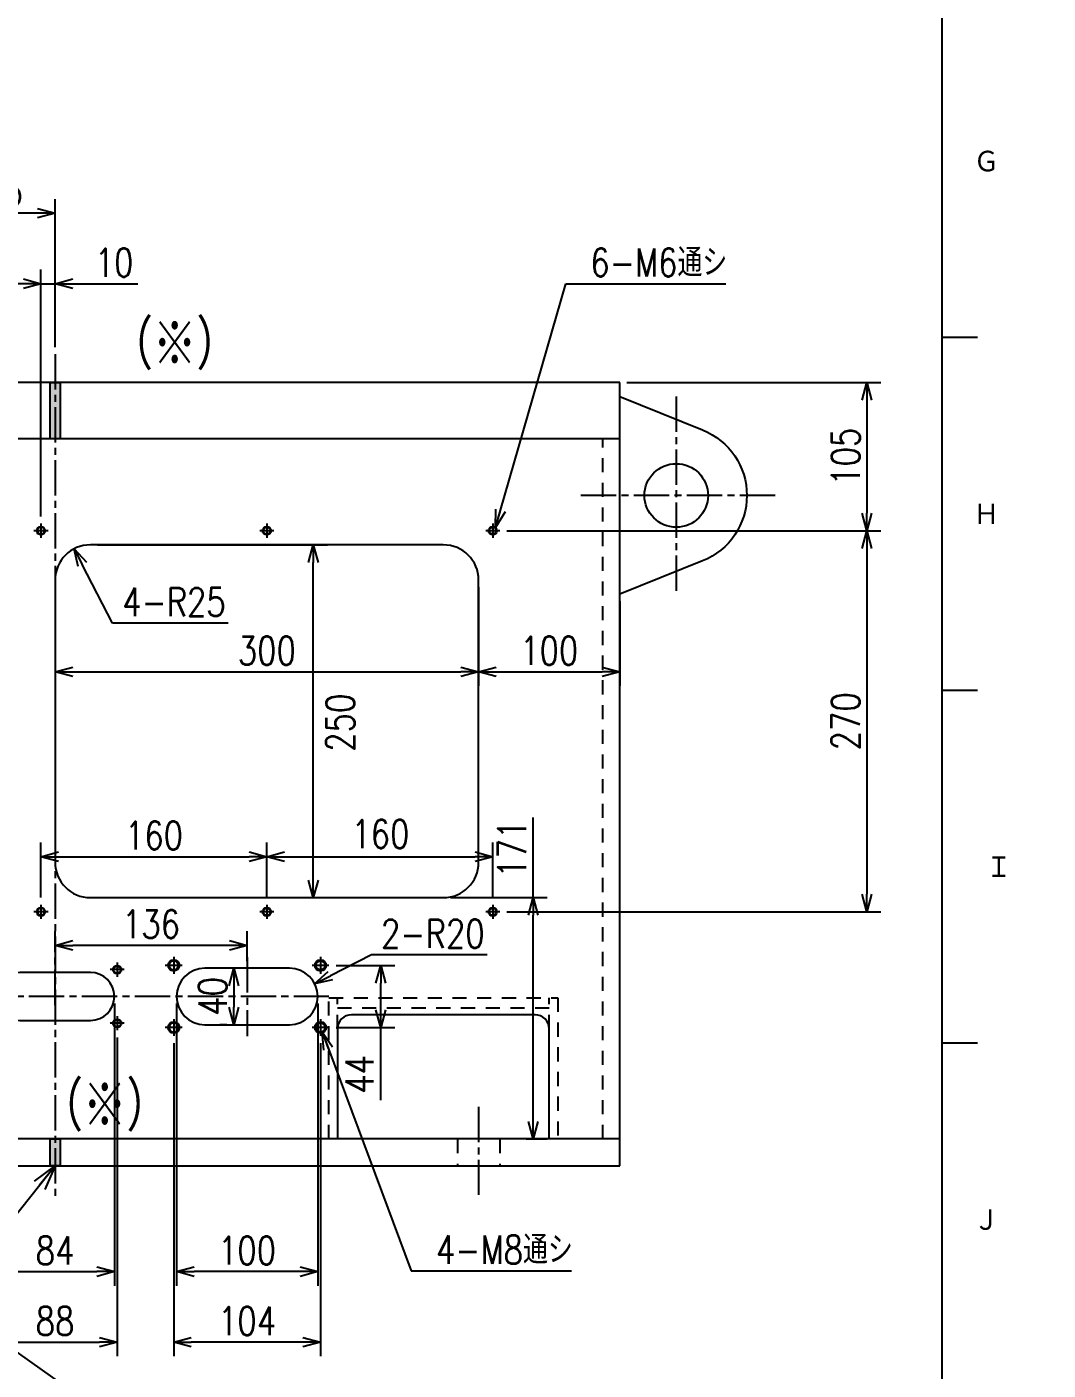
# Model space of a CAD drawing. Extents: x 0 to 4205, y 0 to 5940.
# Drawn here: x 3482 to 4205, y 3473 to 4425 of the extents above; entities that cross this region are included whole.
import ezdxf
from ezdxf.enums import TextEntityAlignment as Align

# ---------------------------------------------------------------- set-up
doc = ezdxf.new("R2010")
doc.units = 0
doc.header["$LTSCALE"] = 5
doc.linetypes.add('GEN3A', pattern=[3.5, 2, -1.5])
doc.linetypes.add('GEN7A', pattern=[7.5, 5, -0.75, 1, -0.75])
doc.layers.get('0').update_dxf_attribs({"linetype": 'CONTINUOUS'})
doc.layers.get('DEFPOINTS').update_dxf_attribs({"linetype": 'CONTINUOUS'})
for name, color, linetype in [('2', 5, 'CONTINUOUS'), ('3A', 6, 'GEN3A'), ('4', 3, 'CONTINUOUS'), ('5', 3, 'CONTINUOUS'), ('6', 52, 'CONTINUOUS'), ('7A', 4, 'GEN7A'), ('8', 1, 'CONTINUOUS'), ('RAHM2', 1, 'CONTINUOUS')]:
    doc.layers.add(name, color=color, linetype=linetype)
doc.styles.add('DIMENSION', font='monotxt.shx', dxfattribs={"bigfont": 'bigfont.shx'})
doc.styles.get("Standard").update_dxf_attribs({"font": 'romans.shx', "width": 0.8, "bigfont": 'extfont.shx'})
doc.dimstyles.new('GEN-ISO', dxfattribs={"dimscale": 5, "dimtxt": 4, "dimasz": 2.5, "dimexe": 2, "dimexo": 1, "dimgap": 1, "dimtad": 3, "dimdec": 3, "dimrnd": 0.001, "dimdsep": 46, "dimtxsty": 'Standard', "dimblk": 'OPEN30', "dimcen": 0, "dimclrt": 52, "dimadec": 0, "dimazin": 0, "dimtp": 0.1, "dimtm": 0.1, "dimtfac": 0.6, "dimtdec": 3, "dimtmove": 2, "dimatfit": 3, "dimldrblk": 'OPEN30', "dimfxl": 1, "dimarcsym": 0})
doc.dimstyles.new('GEN-ISO$4', dxfattribs={"dimscale": 5, "dimtxt": 4, "dimasz": 2.5, "dimexe": 2, "dimexo": 1, "dimgap": 1, "dimtad": 1, "dimtoh": 1, "dimdec": 3, "dimrnd": 0.001, "dimdsep": 46, "dimtxsty": 'Standard', "dimblk": 'OPEN30', "dimcen": 0, "dimclrt": 52, "dimadec": 0, "dimazin": 0, "dimtp": 0.1, "dimtm": 0.1, "dimtfac": 0.6, "dimtdec": 3, "dimtofl": 0, "dimtmove": 0, "dimatfit": 2, "dimldrblk": 'OPEN30', "dimfxl": 1, "dimarcsym": 0})
doc.dimstyles.new('GEN-ISO$7', dxfattribs={"dimscale": 7.071, "dimtxt": 4, "dimasz": 2.5, "dimexe": 2, "dimexo": 1, "dimgap": 1, "dimtad": 3, "dimdec": 3, "dimrnd": 0.001, "dimdsep": 46, "dimtxsty": 'Standard', "dimblk": 'OPEN30', "dimcen": 0, "dimclrt": 52, "dimadec": 0, "dimazin": 0, "dimtp": 0.1, "dimtm": 0.1, "dimtfac": 0.6, "dimtdec": 3, "dimtmove": 0, "dimatfit": 3, "dimldrblk": 'OPEN30', "dimfxl": 1, "dimarcsym": 0})

# ---------------------------------------------------------------- blocks, each defined once
blk = doc.blocks.new('1A1ﾌﾞﾋﾝ')
at = {"layer": 'RAHM2', "color": 5, "linetype": 'Continuous'}
for p, q in [((826, 15), (826, 579)), ((831, 247), (826, 247)), ((831, 197), (826, 197)), ((831, 147), (826, 147))]:
    blk.add_line(p, q, dxfattribs=at)
for s, p in [('Ｇ', (830.43, 270.24)), ('Ｈ', (830.43, 220.24)), ('Ｉ', (832.19, 170.24)), ('Ｊ', (830.43, 120.24))]:
    blk.add_text(s, height=3.31, dxfattribs=at).set_placement(p)
at = {"layer": 'RAHM2', "color": 5, "linetype": 'Continuous', "width": 0.7}
for tag, p in [('HEADER3', (35, 566.01)), ('HEADER4', (54.75, 566)), ('HEADER15', (74.49, 566)), ('HEADER16', (94.43, 566))]:
    blk.add_attdef(tag, text='', height=6, dxfattribs=at).set_placement(p, align=Align.MIDDLE)
at = {"layer": 'RAHM2', "color": 7, "linetype": 'Continuous'}
blk.add_attdef('HEADER5', text='', height=2.5, dxfattribs=at).set_placement((63.69, 559.1), align=Align.BOTTOM_RIGHT)
for tag, height, width, p in [('HEADER1', 5, 0.9, (775.12, 45.15)), ('HEADER25', 3.2, 0.63, (46.91, 45.38)), ('HEADER23', 3.33, 0.8, (71.4, 45.2)), ('HEADER24', 3.5, 0.8, (92.57, 45.22)), ('HEADER7', 5, 0.8, (590.38, 40.8)), ('GEN-TITLE-SCA', 4, 0.85, (677.79, 40.85)), ('HEADER22', 3.2, 0.63, (46.91, 38.38)), ('HEADER21', 3.5, 0.8, (92.57, 38.22)), ('HEADER20', 3.33, 0.8, (71.4, 38.2)), ('HEADER2', 6, 0.9, (774.89, 36.68)), ('HEADER19', 3.2, 0.63, (46.91, 31.38)), ('HEADER17', 3.33, 0.8, (71.4, 31.2)), ('HEADER18', 3.5, 0.8, (92.57, 31.22)), ('HEADER11', 3.2, 0.63, (46.91, 24.38)), ('HEADER9', 3.33, 0.8, (71.4, 24.2)), ('HEADER10', 3.5, 0.8, (92.57, 24.22)), ('HEADER14', 3.31, 0.8, (542.54, 17.82))]:
    blk.add_attdef(tag, text='', height=height, dxfattribs=dict(at, width=width)).set_placement(p, align=Align.MIDDLE)
at = {"layer": 'RAHM2', "color": 7, "linetype": 'Continuous', "width": 0.8}
blk.add_attdef('GEN-TITLE-DAT', text='', height=3.5, dxfattribs=at).set_placement((691.35, 39.1), align=Align.BOTTOM_LEFT)
at = {"layer": 'RAHM2', "color": 5, "linetype": 'Continuous'}
blk.add_attdef('HEADER6', text='', height=5.8, dxfattribs=at).set_placement((623.09, 17.9), align=Align.BOTTOM_RIGHT)
at = {"layer": 'RAHM2', "color": 5, "linetype": 'Continuous', "style": 'DIMENSION', "width": 1.2}
for tag, p in [('HEADER13', (629.56, 16.75)), ('HEADER12', (663.26, 16.72)), ('GEN-TITLE-DWG', (732.79, 16.74))]:
    blk.add_attdef(tag, text='', height=7.02, dxfattribs=at).set_placement(p, align=Align.BOTTOM_LEFT)
at = {"layer": 'RAHM2', "color": 5, "linetype": 'Continuous', "style": 'DIMENSION'}
blk.add_attdef('HEADER8', text='', height=7.02, dxfattribs=at).set_placement((824.55, 16.71), align=Align.BOTTOM_RIGHT)
blk = doc.blocks.new('_Open30')
at = {"color": 0, "linetype": 'ByBlock', "lineweight": -2}
for p, q in [((-1, 0.268), (0, 0)), ((0, 0), (-1, -0.268)), ((0, 0), (-1, 0))]:
    blk.add_line(p, q, dxfattribs=at)
blk = doc.blocks.new('*D328')
at = {"layer": '5', "color": 0, "lineweight": -2, "transparency": 16777216}
for p, q in [((3906.57, 4173.15), (4086.57, 4173.15)), ((4076.57, 4160.65), (4076.57, 4080.65)), ((3821.57, 4068.15), (4086.57, 4068.15))]:
    blk.add_line(p, q, dxfattribs=at)
at = {"layer": 'DEFPOINTS', "color": 0, "transparency": 16777216}
for p in [(3901.57, 4173.15), (3816.57, 4068.15), (4076.57, 4068.15)]:
    blk.add_point(p, dxfattribs=at)
at = {"layer": '5', "color": 0, "lineweight": -2, "transparency": 16777216, "xscale": 12.5, "yscale": 12.5, "zscale": 12.5}
for p, rotation in [((4076.57, 4173.15), 90), ((4076.57, 4068.15), 270)]:
    blk.add_blockref('_Open30', p, dxfattribs=dict(at, rotation=rotation))
at = {"layer": '5', "color": 52, "transparency": 16777216, "insert": (4061.57, 4120.65), "char_height": 20, "attachment_point": 5, "rotation": 90}
blk.add_mtext('105', dxfattribs=at)
blk = doc.blocks.new('*D329')
at = {"layer": '5', "color": 0, "lineweight": -2, "transparency": 16777216}
for p, q in [((4076.57, 4055.65), (4076.57, 3810.65)), ((3821.57, 3798.15), (4086.57, 3798.15))]:
    blk.add_line(p, q, dxfattribs=at)
at = {"layer": 'DEFPOINTS', "color": 0, "transparency": 16777216}
for p in [(3816.57, 4068.15), (3816.57, 3798.15), (4076.57, 3798.15)]:
    blk.add_point(p, dxfattribs=at)
at = {"layer": '5', "color": 0, "lineweight": -2, "transparency": 16777216, "xscale": 12.5, "yscale": 12.5, "zscale": 12.5}
for p, rotation in [((4076.57, 4068.15), 90), ((4076.57, 3798.15), 270)]:
    blk.add_blockref('_Open30', p, dxfattribs=dict(at, rotation=rotation))
at = {"layer": '5', "color": 52, "transparency": 16777216, "insert": (4061.57, 3933.15), "char_height": 20, "attachment_point": 5, "rotation": 90}
blk.add_mtext('270', dxfattribs=at)
blk = doc.blocks.new('*D330')
at = {"layer": '5', "color": 0, "lineweight": -2, "transparency": 16777216}
for p, q in [((3840.16, 3808.15), (3840.16, 3864.94)), ((3781.57, 3808.15), (3850.16, 3808.15)), ((3840.16, 3649.65), (3840.16, 3795.65)), ((3835.16, 3637.15), (3850.16, 3637.15))]:
    blk.add_line(p, q, dxfattribs=at)
at = {"layer": 'DEFPOINTS', "color": 0, "transparency": 16777216}
for p in [(3776.57, 3808.15), (3840.16, 3808.15), (3830.16, 3637.15)]:
    blk.add_point(p, dxfattribs=at)
at = {"layer": '5', "color": 0, "lineweight": -2, "transparency": 16777216, "xscale": 12.5, "yscale": 12.5, "zscale": 12.5}
for p, rotation in [((3840.16, 3808.15), 90), ((3840.16, 3637.15), 270)]:
    blk.add_blockref('_Open30', p, dxfattribs=dict(at, rotation=rotation))
at = {"layer": '5', "color": 52, "transparency": 16777216, "insert": (3825.16, 3842.79), "char_height": 20, "attachment_point": 5, "rotation": 90}
blk.add_mtext('171', dxfattribs=at)
blk = doc.blocks.new('*D331')
at = {"layer": '5', "color": 0, "lineweight": -2, "transparency": 16777216}
for p, q in [((3531.57, 4058.15), (3694.47, 4058.15)), ((3684.47, 3820.65), (3684.47, 4045.65))]:
    blk.add_line(p, q, dxfattribs=at)
at = {"layer": 'DEFPOINTS', "color": 0, "transparency": 16777216}
for p in [(3526.57, 4058.15), (3684.47, 4058.15), (3526.57, 3808.15)]:
    blk.add_point(p, dxfattribs=at)
at = {"layer": '5', "color": 0, "lineweight": -2, "transparency": 16777216, "xscale": 12.5, "yscale": 12.5, "zscale": 12.5}
for p, rotation in [((3684.47, 4058.15), 90), ((3684.47, 3808.15), 270)]:
    blk.add_blockref('_Open30', p, dxfattribs=dict(at, rotation=rotation))
at = {"layer": '5', "color": 52, "transparency": 16777216, "insert": (3703.59, 3932.06), "char_height": 20, "attachment_point": 5, "rotation": 90}
blk.add_mtext('250', dxfattribs=at)
blk = doc.blocks.new('*D332')
at = {"layer": '5', "color": 0, "lineweight": -2, "transparency": 16777216}
for p, q in [((3501.57, 4028.15), (3501.57, 3958.15)), ((3801.57, 4028.15), (3801.57, 3958.15)), ((3514.07, 3968.15), (3789.07, 3968.15))]:
    blk.add_line(p, q, dxfattribs=at)
at = {"layer": 'DEFPOINTS', "color": 0, "transparency": 16777216}
for p in [(3501.57, 4033.15), (3801.57, 4033.15), (3801.57, 3968.15)]:
    blk.add_point(p, dxfattribs=at)
at = {"layer": '5', "color": 0, "lineweight": -2, "transparency": 16777216, "xscale": 12.5, "yscale": 12.5, "zscale": 12.5, "rotation": 180}
blk.add_blockref('_Open30', (3501.57, 3968.15), dxfattribs=at)
at = {"layer": '5', "color": 0, "lineweight": -2, "transparency": 16777216, "xscale": 12.5, "yscale": 12.5, "zscale": 12.5}
blk.add_blockref('_Open30', (3801.57, 3968.15), dxfattribs=at)
at = {"layer": '5', "color": 52, "transparency": 16777216, "insert": (3651.57, 3983.15), "char_height": 20, "attachment_point": 5}
blk.add_mtext('300', dxfattribs=at)
blk = doc.blocks.new('*D333')
at = {"layer": '5', "color": 0, "lineweight": -2, "transparency": 16777216}
for p, q in [((3901.57, 4018.15), (3901.57, 3958.15)), ((3814.07, 3968.15), (3889.07, 3968.15))]:
    blk.add_line(p, q, dxfattribs=at)
at = {"layer": 'DEFPOINTS', "color": 0, "transparency": 16777216}
for p in [(3801.57, 4033.15), (3901.57, 4023.15), (3901.57, 3968.15)]:
    blk.add_point(p, dxfattribs=at)
at = {"layer": '5', "color": 0, "lineweight": -2, "transparency": 16777216, "xscale": 12.5, "yscale": 12.5, "zscale": 12.5, "rotation": 180}
blk.add_blockref('_Open30', (3801.57, 3968.15), dxfattribs=at)
at = {"layer": '5', "color": 0, "lineweight": -2, "transparency": 16777216, "xscale": 12.5, "yscale": 12.5, "zscale": 12.5}
blk.add_blockref('_Open30', (3901.57, 3968.15), dxfattribs=at)
at = {"layer": '5', "color": 52, "transparency": 16777216, "insert": (3851.57, 3983.15), "char_height": 20, "attachment_point": 5}
blk.add_mtext('100', dxfattribs=at)
blk = doc.blocks.new('*D269')
at = {"layer": '5', "color": 0, "lineweight": -2, "transparency": 16777216}
for p, q in [((3491.57, 3808.15), (3491.57, 3847.16)), ((3651.57, 3808.15), (3651.57, 3847.16)), ((3504.07, 3837.16), (3639.07, 3837.16))]:
    blk.add_line(p, q, dxfattribs=at)
at = {"layer": 'DEFPOINTS', "color": 0, "transparency": 16777216}
for p in [(3651.57, 3837.16), (3491.57, 3803.15), (3651.57, 3803.15)]:
    blk.add_point(p, dxfattribs=at)
at = {"layer": '5', "color": 0, "lineweight": -2, "transparency": 16777216, "xscale": 12.5, "yscale": 12.5, "zscale": 12.5, "rotation": 180}
blk.add_blockref('_Open30', (3491.57, 3837.16), dxfattribs=at)
at = {"layer": '5', "color": 0, "lineweight": -2, "transparency": 16777216, "xscale": 12.5, "yscale": 12.5, "zscale": 12.5}
blk.add_blockref('_Open30', (3651.57, 3837.16), dxfattribs=at)
at = {"layer": '5', "color": 52, "transparency": 16777216, "insert": (3571.57, 3852.16), "char_height": 20, "attachment_point": 5}
blk.add_mtext('160', dxfattribs=at)
blk = doc.blocks.new('*D270')
at = {"layer": '5', "color": 0, "lineweight": -2, "transparency": 16777216}
for p, q in [((3811.57, 3808.15), (3811.57, 3847.16)), ((3664.07, 3837.16), (3799.07, 3837.16))]:
    blk.add_line(p, q, dxfattribs=at)
at = {"layer": 'DEFPOINTS', "color": 0, "transparency": 16777216}
for p in [(3811.57, 3837.16), (3651.57, 3803.15), (3811.57, 3803.15)]:
    blk.add_point(p, dxfattribs=at)
at = {"layer": '5', "color": 0, "lineweight": -2, "transparency": 16777216, "xscale": 12.5, "yscale": 12.5, "zscale": 12.5, "rotation": 180}
blk.add_blockref('_Open30', (3651.57, 3837.16), dxfattribs=at)
at = {"layer": '5', "color": 0, "lineweight": -2, "transparency": 16777216, "xscale": 12.5, "yscale": 12.5, "zscale": 12.5}
blk.add_blockref('_Open30', (3811.57, 3837.16), dxfattribs=at)
at = {"layer": '5', "color": 52, "transparency": 16777216, "insert": (3732.02, 3853.24), "char_height": 20, "attachment_point": 5}
blk.add_mtext('160', dxfattribs=at)
blk = doc.blocks.new('*D271')
at = {"layer": '5', "color": 0, "lineweight": -2, "transparency": 16777216}
for p, q in [((3700.57, 3760.15), (3742.23, 3760.15)), ((3732.23, 3728.65), (3732.23, 3747.65)), ((3700.57, 3716.15), (3742.23, 3716.15)), ((3732.23, 3664.63), (3732.23, 3716.15))]:
    blk.add_line(p, q, dxfattribs=at)
at = {"layer": 'DEFPOINTS', "color": 0, "transparency": 16777216}
for p in [(3695.57, 3760.15), (3732.23, 3760.15), (3695.57, 3716.15)]:
    blk.add_point(p, dxfattribs=at)
at = {"layer": '5', "color": 0, "lineweight": -2, "transparency": 16777216, "xscale": 12.5, "yscale": 12.5, "zscale": 12.5}
for p, rotation in [((3732.23, 3760.15), 90), ((3732.23, 3716.15), 270)]:
    blk.add_blockref('_Open30', p, dxfattribs=dict(at, rotation=rotation))
at = {"layer": '5', "color": 52, "transparency": 16777216, "insert": (3717.23, 3682.97), "char_height": 20, "attachment_point": 5, "rotation": 90}
blk.add_mtext('44', dxfattribs=at)
blk = doc.blocks.new('*D272')
at = {"layer": '5', "color": 0, "lineweight": -2, "transparency": 16777216}
for p, q in [((3587.57, 3733.15), (3587.57, 3533.15)), ((3687.57, 3733.15), (3687.57, 3533.15)), ((3675.07, 3543.15), (3600.07, 3543.15))]:
    blk.add_line(p, q, dxfattribs=at)
at = {"layer": 'DEFPOINTS', "color": 0, "transparency": 16777216}
for p in [(3587.57, 3738.15), (3687.57, 3738.15), (3587.57, 3543.15)]:
    blk.add_point(p, dxfattribs=at)
at = {"layer": '5', "color": 0, "lineweight": -2, "transparency": 16777216, "xscale": 12.5, "yscale": 12.5, "zscale": 12.5, "rotation": 180}
blk.add_blockref('_Open30', (3587.57, 3543.15), dxfattribs=at)
at = {"layer": '5', "color": 0, "lineweight": -2, "transparency": 16777216, "xscale": 12.5, "yscale": 12.5, "zscale": 12.5}
blk.add_blockref('_Open30', (3687.57, 3543.15), dxfattribs=at)
at = {"layer": '5', "color": 52, "transparency": 16777216, "insert": (3637.57, 3558.15), "char_height": 20, "attachment_point": 5}
blk.add_mtext('100', dxfattribs=at)
blk = doc.blocks.new('*D273')
at = {"layer": '5', "color": 0, "lineweight": -2, "transparency": 16777216}
for p, q in [((3585.57, 3705.15), (3585.57, 3483.15)), ((3689.57, 3705.15), (3689.57, 3483.15)), ((3677.07, 3493.15), (3598.07, 3493.15))]:
    blk.add_line(p, q, dxfattribs=at)
at = {"layer": 'DEFPOINTS', "color": 0, "transparency": 16777216}
for p in [(3585.57, 3710.15), (3689.57, 3710.15), (3585.57, 3493.15)]:
    blk.add_point(p, dxfattribs=at)
at = {"layer": '5', "color": 0, "lineweight": -2, "transparency": 16777216, "xscale": 12.5, "yscale": 12.5, "zscale": 12.5, "rotation": 180}
blk.add_blockref('_Open30', (3585.57, 3493.15), dxfattribs=at)
at = {"layer": '5', "color": 0, "lineweight": -2, "transparency": 16777216, "xscale": 12.5, "yscale": 12.5, "zscale": 12.5}
blk.add_blockref('_Open30', (3689.57, 3493.15), dxfattribs=at)
at = {"layer": '5', "color": 52, "transparency": 16777216, "insert": (3637.57, 3508.15), "char_height": 20, "attachment_point": 5}
blk.add_mtext('104', dxfattribs=at)
blk = doc.blocks.new('*D274')
at = {"layer": '5', "color": 0, "lineweight": -2, "transparency": 16777216}
for p, q in [((3501.57, 3779.35), (3501.57, 3784.35)), ((3637.57, 3763.15), (3637.57, 3784.35)), ((3625.07, 3774.35), (3514.07, 3774.35))]:
    blk.add_line(p, q, dxfattribs=at)
at = {"layer": 'DEFPOINTS', "color": 0, "transparency": 16777216}
for p in [(3501.57, 3774.35), (3501.57, 3774.35), (3637.57, 3758.15)]:
    blk.add_point(p, dxfattribs=at)
at = {"layer": '5', "color": 0, "lineweight": -2, "transparency": 16777216, "xscale": 12.5, "yscale": 12.5, "zscale": 12.5, "rotation": 180}
blk.add_blockref('_Open30', (3501.57, 3774.35), dxfattribs=at)
at = {"layer": '5', "color": 0, "lineweight": -2, "transparency": 16777216, "xscale": 12.5, "yscale": 12.5, "zscale": 12.5}
blk.add_blockref('_Open30', (3637.57, 3774.35), dxfattribs=at)
at = {"layer": '5', "color": 52, "transparency": 16777216, "insert": (3569.57, 3789.35), "char_height": 20, "attachment_point": 5}
blk.add_mtext('136', dxfattribs=at)
blk = doc.blocks.new('*D277')
at = {"layer": '5', "color": 0, "lineweight": -2, "transparency": 16777216}
for p, q in [((3725.65, 3767.6), (3696.56, 3752.85)), ((3807.6, 3767.6), (3725.65, 3767.6))]:
    blk.add_line(p, q, dxfattribs=at)
at = {"layer": 'DEFPOINTS', "color": 0, "transparency": 16777216}
for p in [(3685.41, 3747.2), (3667.57, 3738.15)]:
    blk.add_point(p, dxfattribs=at)
at = {"layer": '5', "color": 0, "lineweight": -2, "transparency": 16777216, "xscale": 12.5, "yscale": 12.5, "zscale": 12.5, "rotation": 206.8901069390609}
blk.add_blockref('_Open30', (3685.41, 3747.2), dxfattribs=at)
at = {"layer": '5', "color": 52, "transparency": 16777216, "insert": (3769.12, 3782.6), "char_height": 20, "attachment_point": 5}
blk.add_mtext('2-R20', dxfattribs=at)
blk = doc.blocks.new('*D291')
at = {"layer": '5', "color": 0, "lineweight": -2, "transparency": 16777216}
for p, q in [((3491.57, 4078.15), (3491.57, 4253.15)), ((3501.57, 4198.15), (3501.57, 4253.15)), ((3479.07, 4243.15), (3466.57, 4243.15)), ((3491.57, 4243.15), (3501.57, 4243.15)), ((3514.07, 4243.15), (3560.19, 4243.15))]:
    blk.add_line(p, q, dxfattribs=at)
at = {"layer": 'DEFPOINTS', "color": 0, "transparency": 16777216}
for p in [(3501.57, 4243.15), (3501.57, 4193.15), (3491.57, 4073.15)]:
    blk.add_point(p, dxfattribs=at)
at = {"layer": '5', "color": 0, "lineweight": -2, "transparency": 16777216, "xscale": 12.5, "yscale": 12.5, "zscale": 12.5}
blk.add_blockref('_Open30', (3491.57, 4243.15), dxfattribs=at)
at = {"layer": '5', "color": 0, "lineweight": -2, "transparency": 16777216, "xscale": 12.5, "yscale": 12.5, "zscale": 12.5, "rotation": 180}
blk.add_blockref('_Open30', (3501.57, 4243.15), dxfattribs=at)
at = {"layer": '5', "color": 52, "transparency": 16777216, "insert": (3543.38, 4258.15), "char_height": 20, "attachment_point": 5}
blk.add_mtext('10', dxfattribs=at)
blk = doc.blocks.new('*D293')
at = {"layer": '5', "color": 0, "lineweight": -2, "transparency": 16777216}
for p, q in [((3394.07, 3883.15), (3394.07, 4303.15)), ((3501.57, 4198.15), (3501.57, 4303.15)), ((3489.07, 4293.15), (3406.57, 4293.15))]:
    blk.add_line(p, q, dxfattribs=at)
at = {"layer": 'DEFPOINTS', "color": 0, "transparency": 16777216}
for p in [(3394.07, 4293.15), (3501.57, 4193.15), (3394.07, 3878.15)]:
    blk.add_point(p, dxfattribs=at)
at = {"layer": '5', "color": 0, "lineweight": -2, "transparency": 16777216, "xscale": 12.5, "yscale": 12.5, "zscale": 12.5, "rotation": 180}
blk.add_blockref('_Open30', (3394.07, 4293.15), dxfattribs=at)
at = {"layer": '5', "color": 0, "lineweight": -2, "transparency": 16777216, "xscale": 12.5, "yscale": 12.5, "zscale": 12.5}
blk.add_blockref('_Open30', (3501.57, 4293.15), dxfattribs=at)
at = {"layer": '5', "color": 52, "transparency": 16777216, "insert": (3447.82, 4308.15), "char_height": 20, "attachment_point": 5}
blk.add_mtext('107.5', dxfattribs=at)
blk = doc.blocks.new('*D181')
at = {"layer": '5', "color": 0, "lineweight": -2, "transparency": 16777216}
for p, q in [((3459.57, 3733.15), (3459.57, 3533.15)), ((3543.57, 3733.15), (3543.57, 3533.15)), ((3472.07, 3543.15), (3531.07, 3543.15))]:
    blk.add_line(p, q, dxfattribs=at)
at = {"layer": 'DEFPOINTS', "color": 0, "transparency": 16777216}
for p in [(3459.57, 3738.15), (3543.57, 3738.15), (3543.57, 3543.15)]:
    blk.add_point(p, dxfattribs=at)
at = {"layer": '5', "color": 0, "lineweight": -2, "transparency": 16777216, "xscale": 12.5, "yscale": 12.5, "zscale": 12.5, "rotation": 180}
blk.add_blockref('_Open30', (3459.57, 3543.15), dxfattribs=at)
at = {"layer": '5', "color": 0, "lineweight": -2, "transparency": 16777216, "xscale": 12.5, "yscale": 12.5, "zscale": 12.5}
blk.add_blockref('_Open30', (3543.57, 3543.15), dxfattribs=at)
at = {"layer": '5', "color": 52, "transparency": 16777216, "insert": (3501.57, 3558.15), "char_height": 20, "attachment_point": 5}
blk.add_mtext('84', dxfattribs=at)
blk = doc.blocks.new('*D182')
at = {"layer": '5', "color": 0, "lineweight": -2, "transparency": 16777216}
for p, q in [((3457.57, 3709.15), (3457.57, 3483.15)), ((3545.57, 3709.15), (3545.57, 3483.15)), ((3470.07, 3493.15), (3533.07, 3493.15))]:
    blk.add_line(p, q, dxfattribs=at)
at = {"layer": 'DEFPOINTS', "color": 0, "transparency": 16777216}
for p in [(3457.57, 3714.15), (3545.57, 3714.15), (3545.57, 3493.15)]:
    blk.add_point(p, dxfattribs=at)
at = {"layer": '5', "color": 0, "lineweight": -2, "transparency": 16777216, "xscale": 12.5, "yscale": 12.5, "zscale": 12.5, "rotation": 180}
blk.add_blockref('_Open30', (3457.57, 3493.15), dxfattribs=at)
at = {"layer": '5', "color": 0, "lineweight": -2, "transparency": 16777216, "xscale": 12.5, "yscale": 12.5, "zscale": 12.5}
blk.add_blockref('_Open30', (3545.57, 3493.15), dxfattribs=at)
at = {"layer": '5', "color": 52, "transparency": 16777216, "insert": (3501.57, 3508.15), "char_height": 20, "attachment_point": 5}
blk.add_mtext('88', dxfattribs=at)
blk = doc.blocks.new('*D265')
at = {"layer": '5', "color": 0, "lineweight": -2, "transparency": 16777216}
for p, q in [((3623.22, 3758.15), (3618.22, 3758.15)), ((3628.22, 3745.65), (3628.22, 3730.65)), ((3623.22, 3718.15), (3618.22, 3718.15))]:
    blk.add_line(p, q, dxfattribs=at)
at = {"layer": 'DEFPOINTS', "color": 0, "transparency": 16777216}
for p in [(3628.22, 3758.15), (3628.22, 3718.15), (3628.22, 3718.15)]:
    blk.add_point(p, dxfattribs=at)
at = {"layer": '5', "color": 0, "lineweight": -2, "transparency": 16777216, "xscale": 12.5, "yscale": 12.5, "zscale": 12.5}
for p, rotation in [((3628.22, 3758.15), 90), ((3628.22, 3718.15), 270)]:
    blk.add_blockref('_Open30', p, dxfattribs=dict(at, rotation=rotation))
at = {"layer": '5', "color": 52, "transparency": 16777216, "insert": (3613.22, 3738.15), "char_height": 20, "attachment_point": 5, "rotation": 90}
blk.add_mtext('40', dxfattribs=at)
blk = doc.blocks.new('A$C54F43032')
h = blk.add_hatch(color=256)
h.paths.add_polyline_path([(0, 19), (-3.5, 19), (-3.5, 0), (0, 0)])
h.paths.add_polyline_path([(0, 0), (3.5, 0), (3.5, 19), (0, 19)])
blk.add_lwpolyline([(-3.5, 0), (3.5, 0), (3.5, 19), (-3.5, 19)], close=True)
blk = doc.blocks.new('*D183')
at = {"layer": '5', "color": 0, "lineweight": -2, "transparency": 16777216}
for p, q in [((3542.3, 4002.7), (3520.84, 4044.26)), ((3624.26, 4002.7), (3542.3, 4002.7))]:
    blk.add_line(p, q, dxfattribs=at)
at = {"layer": 'DEFPOINTS', "color": 0, "transparency": 16777216}
for p in [(3515.1, 4055.36), (3526.57, 4033.15)]:
    blk.add_point(p, dxfattribs=at)
at = {"layer": '5', "color": 0, "lineweight": -2, "transparency": 16777216, "xscale": 12.5, "yscale": 12.5, "zscale": 12.5, "rotation": 117.3206752559012}
blk.add_blockref('_Open30', (3515.1, 4055.36), dxfattribs=at)
at = {"layer": '5', "color": 52, "transparency": 16777216, "insert": (3585.78, 4017.7), "char_height": 20, "attachment_point": 5}
blk.add_mtext('4-R25', dxfattribs=at)

msp = doc.modelspace()

# ---------------------------------------------------------------- hatches: boundary and pattern name
h = msp.add_hatch(color=256)
h.paths.add_polyline_path([(3501.5746, 4173.1495), (3505.0746, 4173.1495), (3505.0746, 4133.1495), (3501.5746, 4133.1495)])
h.paths.add_polyline_path([(3498.0746, 4173.1495), (3501.5746, 4173.1495), (3501.5746, 4133.1495), (3498.0746, 4133.1495)])

# ---------------------------------------------------------------- linework, layer by layer
for p, q in [((3498.0746, 4133.1495), (3498.0746, 4173.1495)), ((3498.0746, 4173.1495), (3505.0746, 4173.1495)), ((3505.0746, 4133.1495), (3498.0746, 4133.1495))]:
    msp.add_line(p, q)
msp.add_lwpolyline([(3505.0746, 4133.1495), (3498.0746, 4133.1495), (3498.0746, 4173.1495), (3505.0746, 4173.1495)], close=True)
at = {"layer": '2'}
for p, q in [((3901.5746, 4173.1495), (3101.5746, 4173.1495)), ((3901.5746, 3618.1495), (3901.5746, 4173.1495)), ((3901.5746, 4133.1495), (3101.5746, 4133.1495)), ((3901.5746, 3637.1495), (3101.5746, 3637.1495)), ((3101.5746, 3618.1495), (3901.5746, 3618.1495))]:
    msp.add_line(p, q, dxfattribs=at)
for points in [[(3901.5746, 4163.1495), (3960.2453, 4139.5327, -0.67544468), (3960.2453, 4046.7662), (3901.5746, 4023.1495)], [(3476.5748, 3721.1495), (3526.5748, 3721.1495, 1), (3526.5748, 3755.1495), (3476.5748, 3755.1495, 1), (3476.5748, 3721.1495, 76.01314762)], [(3607.5746, 3718.1495), (3667.5746, 3718.1495, 1), (3667.5746, 3758.1495), (3607.5746, 3758.1495, 1), (3607.5746, 3718.1495, -1)], [(3851.5746, 3637.1495), (3851.5746, 3715.1495, 0.41421356), (3841.5746, 3725.1495), (3711.5746, 3725.1495, 0.41421356), (3701.5746, 3715.1495), (3701.5746, 3637.1495)]]:
    msp.add_lwpolyline(points, format="xyb", dxfattribs=at)
msp.add_lwpolyline([(3526.5746, 3808.1495), (3776.5746, 3808.1495, 0.41421356), (3801.5746, 3833.1495), (3801.5746, 4033.1495, 0.41421356), (3776.5746, 4058.1495), (3526.5746, 4058.1495, 0.41421356), (3501.5746, 4033.1495), (3501.5746, 3833.1495, 0.41421356)], format="xyb", close=True, dxfattribs=at)
for centre, radius in [((3941.5746, 4093.1495), 22.5), ((3491.5746, 4068.1495), 2.5), ((3651.5746, 4068.1495), 2.5), ((3811.5746, 4068.1495), 2.5), ((3491.5746, 3798.1495), 2.5), ((3651.5746, 3798.1495), 2.5), ((3811.5746, 3798.1495), 2.5), ((3545.5748, 3757.1495), 2.5), ((3585.5746, 3760.1495), 3.25), ((3689.5746, 3760.1495), 3.25), ((3545.5748, 3719.1495), 2.5), ((3585.5746, 3716.1495), 3.25), ((3689.5746, 3716.1495), 3.25)]:
    msp.add_circle(centre, radius, dxfattribs=at)
at = {"layer": '3A'}
for p, q in [((3889.5746, 3637.1495), (3889.5746, 4133.1495)), ((3701.5746, 3715.1495), (3701.5746, 3737.1495)), ((3851.5746, 3715.1495), (3851.5746, 3737.1495)), ((3701.5746, 3730.1495), (3851.5746, 3730.1495)), ((3786.5746, 3637.1495), (3786.5746, 3618.1495)), ((3816.5746, 3637.1495), (3816.5746, 3618.1495))]:
    msp.add_line(p, q, dxfattribs=at)
msp.add_lwpolyline([(3695.5746, 3637.1495), (3695.5746, 3737.1495), (3857.5746, 3737.1495), (3857.5746, 3637.1495)], dxfattribs=at)
at = {"layer": '4'}
for centre, radius in [((3491.5746, 4068.1495), 3), ((3651.5746, 4068.1495), 3), ((3811.5746, 4068.1495), 3), ((3491.5746, 3798.1495), 3), ((3651.5746, 3798.1495), 3), ((3811.5746, 3798.1495), 3), ((3545.5748, 3757.1495), 3), ((3585.5746, 3760.1495), 4), ((3689.5746, 3760.1495), 4), ((3545.5748, 3719.1495), 3), ((3585.5746, 3716.1495), 4), ((3689.5746, 3716.1495), 4)]:
    msp.add_circle(centre, radius, dxfattribs=at)
at = {"layer": '7A'}
for p, q in [((3501.5746, 4193.1495), (3501.5746, 3594.4318)), ((3941.5746, 4163.1495), (3941.5746, 4023.1495)), ((4011.5746, 4093.1495), (3871.5746, 4093.1495)), ((3496.5746, 4068.1495), (3486.5746, 4068.1495)), ((3491.5746, 4073.1495), (3491.5746, 4063.1495)), ((3656.5746, 4068.1495), (3646.5746, 4068.1495)), ((3651.5746, 4073.1495), (3651.5746, 4063.1495)), ((3816.5746, 4068.1495), (3806.5746, 4068.1495)), ((3811.5746, 4073.1495), (3811.5746, 4063.1495)), ((3496.5746, 3798.1495), (3486.5746, 3798.1495)), ((3491.5746, 3803.1495), (3491.5746, 3793.1495)), ((3656.5746, 3798.1495), (3646.5746, 3798.1495)), ((3651.5746, 3803.1495), (3651.5746, 3793.1495)), ((3816.5746, 3798.1495), (3806.5746, 3798.1495)), ((3811.5746, 3803.1495), (3811.5746, 3793.1495)), ((3501.5748, 3731.935), (3501.5748, 3780.6035)), ((3545.5748, 3762.1495), (3545.5748, 3752.1495)), ((3591.5746, 3760.1495), (3579.5746, 3760.1495)), ((3585.5746, 3766.1495), (3585.5746, 3754.1495)), ((3637.5746, 3766.0088), (3637.5746, 3710.068)), ((3695.5746, 3760.1495), (3683.5746, 3760.1495)), ((3689.5746, 3766.1495), (3689.5746, 3754.1495)), ((3550.5748, 3757.1495), (3540.5748, 3757.1495)), ((3695.5746, 3738.1495), (3452.5748, 3738.1495)), ((3545.5748, 3724.1495), (3545.5748, 3714.1495)), ((3585.5746, 3722.1495), (3585.5746, 3710.1495)), ((3689.5746, 3722.1495), (3689.5746, 3710.1495)), ((3550.5748, 3719.1495), (3540.5748, 3719.1495)), ((3591.5746, 3716.1495), (3579.5746, 3716.1495)), ((3695.5746, 3716.1495), (3683.5746, 3716.1495)), ((3801.5746, 3659.9757), (3801.5746, 3595.3871))]:
    msp.add_line(p, q, dxfattribs=at)
at = {"layer": '8'}
msp.add_line((0, 5940), (4205, 2970), dxfattribs=at)

# ---------------------------------------------------------------- block references
at = {"xscale": -1}
msp.add_blockref('A$C54F43032', (3501.5746, 3618.1495), dxfattribs=at)
at = {"layer": '2', "xscale": 5, "yscale": 5, "zscale": 5}
msp.add_blockref('1A1ﾌﾞﾋﾝ', (0, 2970), dxfattribs=at)

# ---------------------------------------------------------------- texts
at = {"layer": '5', "color": 52, "char_height": 20, "attachment_point": 4}
for s, insert in [('6-M6通シ', (3880.7549, 4258.1882)), ('4-M8通シ', (3771.3808, 3558.6921))]:
    msp.add_mtext(s, dxfattribs=dict(at, insert=insert))
at = {"layer": '6', "width": 0.8}
for p in [(3540.0789, 4182.4356), (3490.5318, 3642.8628)]:
    msp.add_text('（※）', height=35, dxfattribs=at).set_placement(p)

# ---------------------------------------------------------------- dimensions: what is measured, and where the dimension line sits
at = {"layer": '5'}
for base, p1, p2, override, picture, middle in [((3394.0746, 4293.1495), (3501.5746, 4193.1495), (3394.0746, 3878.1495), {"dimtp": 0.05, "dimtm": 0.05, "dimtmove": 0}, '*D293', (3447.8246, 4308.1495)), ((3501.5746, 4243.1495), (3491.5746, 4073.1495), (3501.5746, 4193.1495), {"dimtp": 0.05, "dimtm": 0.05, "dimtmove": 0}, '*D291', (3543.3841, 4258.1495)), ((3801.5746, 3968.1495), (3501.5746, 4033.1495), (3801.5746, 4033.1495), {"dimtmove": 0}, '*D332', (3651.5746, 3983.1495)), ((3901.5746, 3968.1495), (3801.5746, 4033.1495), (3901.5746, 4023.1495), {"dimse1": 1, "dimtmove": 1}, '*D333', (3851.5746, 3983.1495)), ((3651.5746, 3837.1597), (3491.5746, 3803.1495), (3651.5746, 3803.1495), {"dimtmove": 0}, '*D269', (3571.5746, 3852.1597)), ((3501.5748, 3774.3466), (3637.5746, 3758.1495), (3501.5748, 3774.3466), {"dimtmove": 0}, '*D274', (3569.5747, 3789.3466)), ((3543.5748, 3543.1495), (3459.5748, 3738.1495), (3543.5748, 3738.1495), {"dimtp": 0.027, "dimtm": 0, "dimtmove": 0}, '*D181', (3501.5748, 3558.1495)), ((3587.5746, 3543.1495), (3687.5746, 3738.1495), (3587.5746, 3738.1495), {"dimtmove": 0}, '*D272', (3637.5746, 3558.1495)), ((3545.5748, 3493.1495), (3457.5748, 3714.1495), (3545.5748, 3714.1495), {"dimtp": 0.027, "dimtm": 0, "dimtmove": 0}, '*D182', (3501.5748, 3508.1495)), ((3585.5746, 3493.1495), (3689.5746, 3710.1495), (3585.5746, 3710.1495), {"dimtmove": 0}, '*D273', (3637.5746, 3508.1495))]:
    dim = msp.add_linear_dim(base=base, p1=p1, p2=p2, dimstyle='GEN-ISO', override=override, dxfattribs=at)
    dim.commit()
    dim.dimension.update_dxf_attribs({"geometry": picture, "text_midpoint": middle})
for base, p1, p2, angle, override, picture, middle in [((4076.5746, 4068.1495), (3901.5746, 4173.1495), (3816.5746, 4068.1495), 270, {"dimtmove": 0}, '*D328', (4061.5746, 4120.6495)), ((4076.5746, 3798.1495), (3816.5746, 4068.1495), (3816.5746, 3798.1495), 270, {"dimse1": 1, "dimtmove": 1}, '*D329', (4061.5746, 3933.1495)), ((3628.2238, 3718.1495), (3628.2238, 3758.1495), (3628.2238, 3718.1495), 90, {"dimtp": 0.027, "dimtm": 0, "dimtmove": 0}, '*D265', (3613.2238, 3738.1495))]:
    dim = msp.add_linear_dim(base=base, p1=p1, p2=p2, angle=angle, dimstyle='GEN-ISO', override=override, dxfattribs=at)
    dim.commit()
    dim.dimension.update_dxf_attribs({"geometry": picture, "text_midpoint": middle})
for center, mpoint, text, override, picture, middle in [((3526.5746, 4033.1495), (3515.1004, 4055.3608), '4-<>', {"dimtp": 0.027, "dimtm": 0, "dimtmove": 1}, '*D183', (3542.303, 4002.7033)), ((3667.5746, 3738.1495), (3685.4121, 3747.1951), '2-<>', {"dimatfit": 3}, '*D277', (3769.1227, 3767.5984))]:
    dim = msp.add_radius_dim(center=center, mpoint=mpoint, text=text, dimstyle='GEN-ISO$4', override=override, dxfattribs=at)
    dim.commit()
    dim.dimension.update_dxf_attribs({"geometry": picture, "text_midpoint": middle, "dimtype": 164})
for base, p1, p2, override, picture, middle in [((3684.4687, 4058.1495), (3526.5746, 3808.1495), (3526.5746, 4058.1495), {"dimse1": 1}, '*D331', (3703.5917, 3932.061)), ((3840.1583, 3808.1495), (3830.1583, 3637.1495), (3776.5746, 3808.1495), {"dimtmove": 0}, '*D330', (3840.1583, 3842.7923)), ((3732.2258, 3760.1495), (3695.5746, 3716.1495), (3695.5746, 3760.1495), {"dimtmove": 1}, '*D271', (3728.7035, 3682.9651))]:
    dim = msp.add_linear_dim(base=base, p1=p1, p2=p2, angle=270, dimstyle='GEN-ISO', override=override, dxfattribs=at)
    dim.commit()
    dim.dimension.update_dxf_attribs({"geometry": picture, "text_midpoint": middle, "dimtype": 160})
dim = msp.add_linear_dim(base=(3811.5746, 3837.1597), p1=(3651.5746, 3803.1495), p2=(3811.5746, 3803.1495), dimstyle='GEN-ISO', override={"dimse1": 1}, dxfattribs=at)
dim.commit()
dim.dimension.update_dxf_attribs({"geometry": '*D270', "text_midpoint": (3732.023, 3853.2399), "dimtype": 160})

# ---------------------------------------------------------------- leaders
at = {"layer": '5', "annotation_type": 0, "has_hookline": 1, "hookline_direction": 0, "text_width": 96}
for points in [[(3813.5958, 4070.3664), (3863.2549, 4243.1882), (3875.7549, 4243.1882)], [(3690.6455, 3713.081), (3753.8808, 3543.6921), (3766.3808, 3543.6921)]]:
    msp.add_leader(points, dimstyle='GEN-ISO', override={"dimpost": '(<>)', "dimtp": 0.027, "dimtm": 0}, dxfattribs=at)
at = {"layer": '5'}
msp.add_leader([(3501.5746, 3618.1495), (3346.7383, 3423.5804), (2934.9557, 3423.5804)], dimstyle='GEN-ISO$7', override={"dimgap": 1, "dimtad": 0, "dimtp": 0.027, "dimtm": 0}, dxfattribs=at)

doc.saveas('drawing.dxf')
